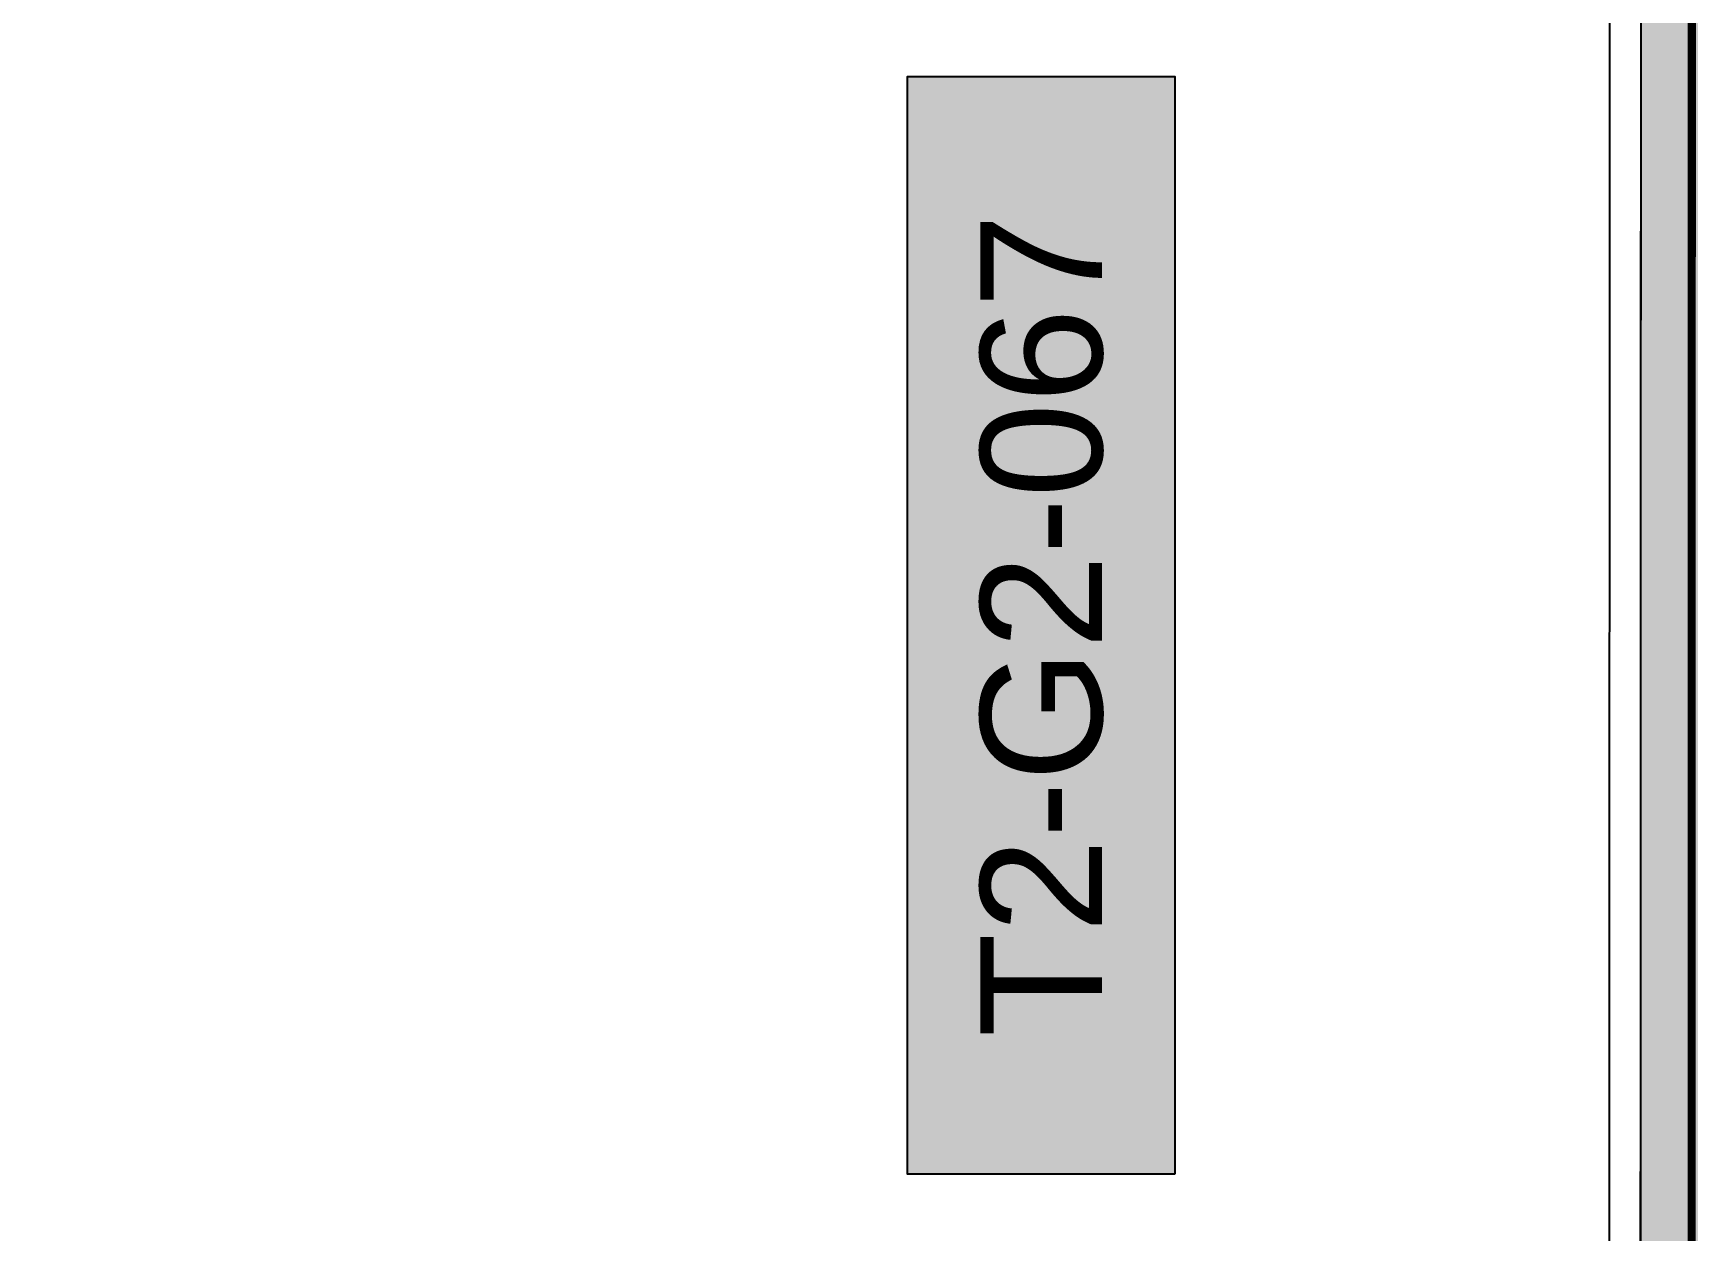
# Model space of a CAD drawing. Header units: centimetres. Extents: x -6122352 to 6876996, y -1694241 to 2592194.
# Drawn here: x 174593 to 176629, y -52019 to -50545 of the extents above; entities that cross this region are included whole.
import ezdxf
from ezdxf.enums import TextEntityAlignment as Align

# ---------------------------------------------------------------- set-up
doc = ezdxf.new("R2010")
doc.units = ezdxf.units.CM
doc.header["$MEASUREMENT"] = 0
doc.linetypes.add('DASHED2', pattern=[0.375, 0.25, -0.125])
doc.layers.add('08-Compound Wall-2', color=6, linetype='Continuous', lineweight=25, true_color=0xff00ff)
for name, color, linetype in [('@MI-MEP', 7, 'Continuous'), ('@MI-REF LAYER', 7, 'Continuous'), ('@MI-TYPE-02', 6, 'Continuous'), ('PANEL-TAGS', 7, 'Continuous')]:
    doc.layers.add(name, color=color, linetype=linetype)
doc.layers.add('A-ANNO-TEXT', color=3, linetype='Continuous', lineweight=25)
doc.styles.add('PANELTAG_STYLE', font='arial.ttf')
doc.styles.get("Standard").update_dxf_attribs({"font": 'arial.ttf'})
doc.dimstyles.new('LEADER', dxfattribs={"dimtxt": 0.18, "dimasz": 0.25, "dimexe": 0.18, "dimexo": 0.0625, "dimgap": 0.09, "dimtad": 0, "dimtih": 1, "dimtoh": 1, "dimdec": 4, "dimzin": 0, "dimdsep": 46, "dimtxsty": 'Standard', "dimblk": 'DOT', "dimcen": 0.09, "dimadec": 0, "dimazin": 0, "dimtfac": 1, "dimtdec": 4, "dimtofl": 0, "dimtmove": 0, "dimatfit": 3, "dimldrblk": 'DOT', "dimfxl": 1, "dimtolj": 1, "dimtzin": 0, "dimarcsym": 0})

# ---------------------------------------------------------------- blocks, each defined once
blk = doc.blocks.new('23585-XR-AR-BOUNDARY WALLS AND SETBACKS')
at = {"layer": '08-Compound Wall-2'}
blk.add_lwpolyline([(496559.739208506, 2768982.327076891), (496542.1177823653, 2768998.473096721), (496536.004029565, 2768991.800742978), (496531.950629939, 2768987.376943386), (496527.8972299393, 2768982.953143387), (496523.8438284184, 2768978.529541727), (496519.7902282792, 2768974.105741575), (496513.7425409908, 2768967.50540123), (496531.3636134808, 2768951.358759696)], dxfattribs=at)
blk = doc.blocks.new('A$C9d9485f6')
at = {"layer": 'A-ANNO-TEXT', "rotation": 312.4881850805905}
blk.add_blockref('23585-XR-AR-BOUNDARY WALLS AND SETBACKS', (-2377088.534775567, -1504219.252137818), dxfattribs=at)
blk = doc.blocks.new('A$C648f3c42')
at = {"color": 1, "true_color": 0xeb0000, "const_width": 0.01}
blk.add_lwpolyline([(33.15262363292277, 0.0001893071457743645), (27.15261880028993, 0.0001524444669485092), (21.15261396672577, 0.0001155796926468611), (15.15260913362727, 7.871724665164948e-05), (9.152604300063103, 4.185270518064499e-05), (0, 0), (0.0005651502870023251, 24.00012975768186), (9.152604304254055, 24.00019629951566), (15.15274425270036, 24.00008570449427), (21.15260162623599, 23.9999874541536), (27.15260645840317, 24.00002431729808), (33.15261129243299, 24.00006118137389), (42.30280754901469, 24.00006668013521), (42.30267243040726, 5.969149060547352e-05)], close=True, dxfattribs=at)
blk = doc.blocks.new('_Dot')
at = {"color": 0, "linetype": 'ByBlock', "lineweight": -2}
blk.add_line((-0.5, 0), (-1, 0), dxfattribs=at)
at = {"color": 0, "linetype": 'ByBlock', "const_width": 0.5}
blk.add_lwpolyline([(-0.25, 0, 1), (0.25, 0, 1)], format="xyb", close=True, dxfattribs=at)
blk = doc.blocks.new('A$C547b7078')
at = {"color": 1, "true_color": 0xeb0000, "const_width": 0.01}
blk.add_lwpolyline([(35.15050103946123, -21.37135449005291), (29.15049620682839, -21.37139135273173), (23.15049137326423, -21.37142821727321), (17.15048654016573, -21.37146507995203), (11.15048170660157, -21.3715019444935), (1.997877406538464, -21.37154379719868), (1.998442556825466, 2.628585960250348), (11.15048171079252, 2.628652502316982), (17.15062165923882, 2.628541907295585), (23.15047903277446, 2.628443656954914), (29.15048386494163, 2.628480520099401), (35.15048869897146, 2.628517384175211), (44.30068495555315, 2.628522882703692), (44.30054983694572, -21.37148410547525)], close=True, dxfattribs=at)
blk = doc.blocks.new('A$C253a53b4')
at = {"color": 1, "true_color": 0xeb0000, "const_width": 0.01}
blk.add_lwpolyline([(-2.578967043431476, -17.71013962291181), (-8.57895610225387, -17.71655958984047), (-14.5789571928326, -17.723262143787), (-20.57895828154869, -17.72996469726786), (-26.57895937166177, -17.73666725214571), (-35.72886738716625, -17.74685016833246), (-35.75539501640014, 6.253142159897834), (-26.60563430911861, 6.263189798220992), (-20.60563322040252, 6.269892351701856), (-14.60563212982379, 6.276594905648381), (-8.605495762778446, 6.283150149974972), (-2.605494672665372, 6.289852704852819), (6.544560652924702, 6.300170899368823), (6.571088282158598, -17.69982142839581)], close=True, dxfattribs=at)
blk = doc.blocks.new('T2-PARTITION WALL')
at = {"layer": '@MI-TYPE-02'}
h = blk.add_hatch(color=256, dxfattribs=at)
h.dxf.hatch_style = 1
h.paths.add_polyline_path([(-71.02508106571622, -42098.55009387963), (-68.87369340774603, -48000.4032188518), (51.12629905209178, -48000.44575863145), (48.97491139412159, -42098.59263365931)])
h.paths.add_polyline_path([(-68.89454710215796, -36088.55047151487), (-71.02153608424123, -42088.55009450795), (48.97845637565479, -42088.5926342876), (51.10544535767986, -36088.59301129446)])
h.paths.add_polyline_path([(-66.7640131386579, -30078.55084915002), (-68.89100212074118, -36078.55047214316), (51.10899033915484, -36078.59301192281), (53.23597932123812, -30078.59338892964)])
h.paths.add_polyline_path([(-64.63347917504143, -24068.55122678523), (-66.7604681570665, -30068.55084977832), (53.23952430277131, -30068.59338955799), (55.36651328485459, -24068.59376656482)])
h.paths.add_polyline_path([(-64.59134481713409, -23929.04480615037), (-63.51631047029514, -17929.04490245861), (56.48368760355515, -17929.06640314552), (55.40865325671621, -23929.06630683731)])
h.paths.add_polyline_path([(-63.51451874629129, -17919.04490261909), (-62.43948439945234, -11919.04499892736), (57.56051367439795, -11919.0664996143), (56.48547932755901, -17919.06640330606)])
h.paths.add_polyline_path([(-62.43769267533207, -11909.04499908781), (-61.36265832849313, -5909.045095396083), (58.63733974535717, -5909.066596083023), (57.56230539846001, -11909.06649977478)])
h.paths.add_polyline_path([(-61.36086660448927, -5899.04509555659), (-60.01430928823538, 0.01075290745939128), (59.98568878561491, -0.01074777948088013), (58.63913146936102, -5899.066596243531)])
at = {"layer": '@MI-TYPE-02', "const_width": 2.5}
blk.add_lwpolyline([(-66.7640131386579, -30078.55084915002), (-68.89100212074118, -36078.55047214316), (51.10899033915484, -36078.59301192281), (53.23597932123812, -30078.59338892964)], close=True, dxfattribs=at)
blk = doc.blocks.new('PANELTAG')
at = {"layer": 'PANEL-TAGS', "color": 1}
blk.add_lwpolyline([(-13.5, -3.3), (13.5, -3.3), (13.5, 3.3), (-13.5, 3.3)], close=True, dxfattribs=at)
at = {"layer": 'PANEL-TAGS', "color": 40, "true_color": 0xffd700}
blk.add_solid([(-13.5, -3.3), (13.5, -3.3), (-13.5, 3.3), (13.5, 3.3)], dxfattribs=at)
at = {"layer": 'PANEL-TAGS', "color": 5, "style": 'PANELTAG_STYLE'}
blk.add_attdef('TAGNO', text='', height=3, dxfattribs=at).set_placement((0, 0), align=Align.CENTER)

msp = doc.modelspace()

# ---------------------------------------------------------------- block references
msp.add_blockref('T2-PARTITION WALL', (176638.8947806916, -18181.97375800248))
at = {"layer": '@MI-MEP', "color": 10, "xscale": 1000, "yscale": 1000, "zscale": 1000, "rotation": 359.9898100328849}
msp.add_blockref('A$C648f3c42', (134328.4023353714, -66172.00613632877), dxfattribs=at)
at = {"layer": '@MI-REF LAYER', "xscale": 1000, "yscale": 1000, "zscale": 1000}
msp.add_blockref('A$C9d9485f6', (-23958.95045533385, 48155.57226163784), dxfattribs=at)
at = {"layer": '@MI-REF LAYER', "color": 10}
for name, p, xscale, yscale, zscale, rotation in [('A$C253a53b4', (212382.7838886782, -48478.68169256479), 999.9999999999998, 999.9999999999998, 999.9999999999998, 359.9261574199823), ('A$C547b7078', (132334.325857243, -44800.10735790376), 1000, 1000, 1000, 359.9898100364956)]:
    msp.add_blockref(name, p, dxfattribs=dict(at, xscale=xscale, yscale=yscale, zscale=zscale, rotation=rotation))
at = {"layer": 'PANEL-TAGS'}
ref = msp.add_blockref('PANELTAG', (175833.3898653644, -51273.54028813867), dxfattribs=dict(at, xscale=50.00000000000001, yscale=50.00000000000001, zscale=50.00000000000001, rotation=90.00000000000001))
ref.add_attrib('TAGNO', 'T2-G2-067', dxfattribs={"color": 5, "height": 150, "rotation": 90, "style": 'PANELTAG_STYLE'}).set_placement((175833.3898653644, -51273.54028813867), align=Align.MIDDLE_CENTER)

# ---------------------------------------------------------------- leaders
at = {"layer": '@MI-REF LAYER', "linetype": 'DASHED2'}
msp.add_leader([(175138.5419523451, -55599.40567249962), (172279.190560395, -51141.47393555536)], dimstyle='LEADER', dxfattribs=at)

doc.saveas('drawing.dxf')
